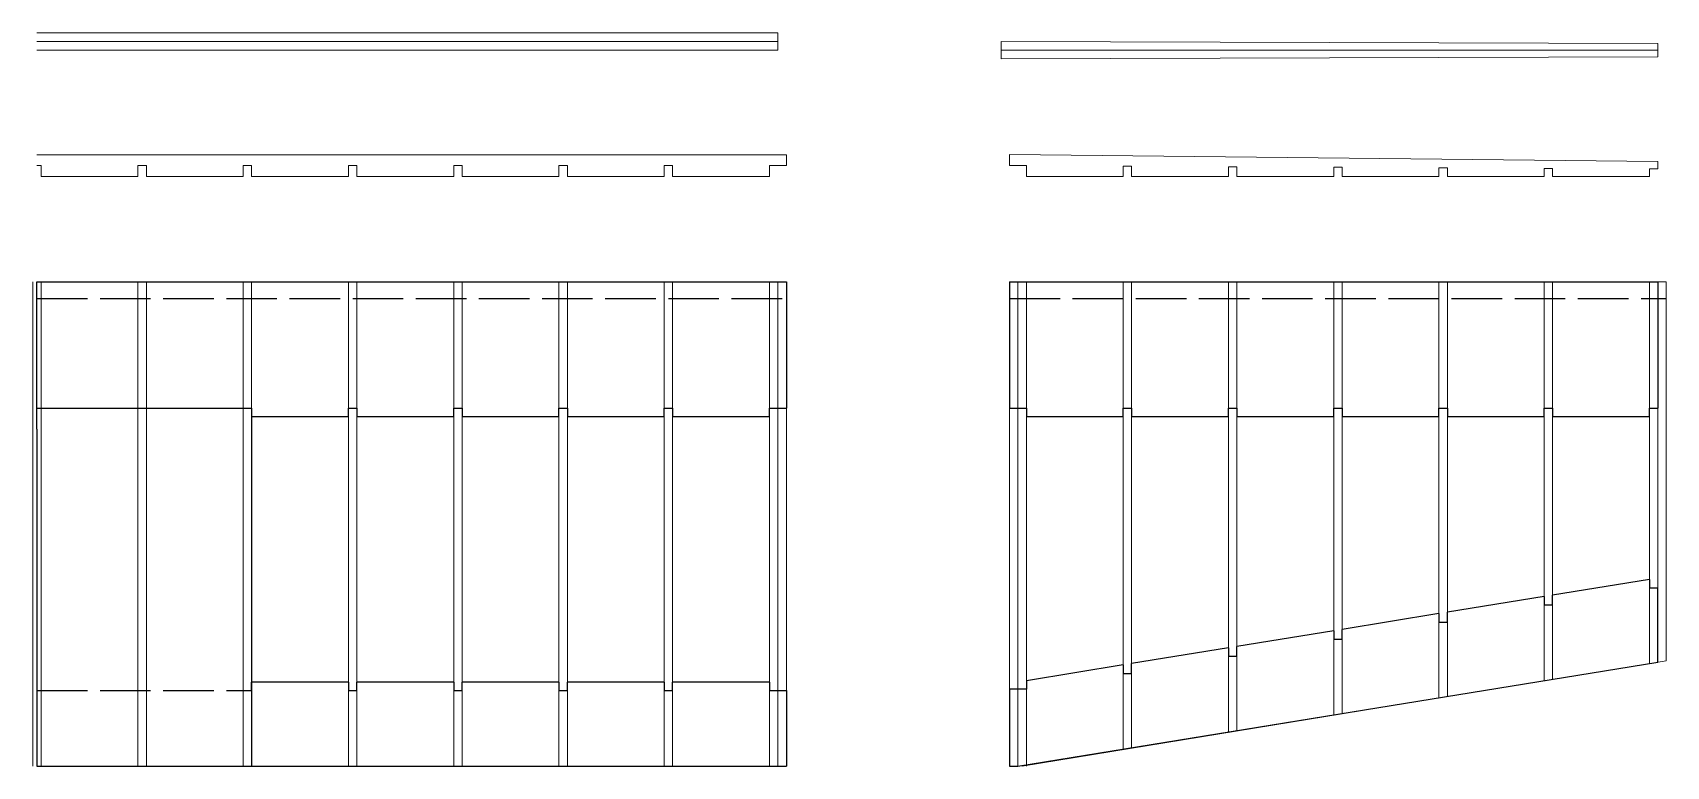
# Model space of a CAD drawing. Header units: millimetres. Extents: x -12 to 387, y -282 to 174.
# Drawn here: x -1 to 387, y 0 to 174.1 of the extents above; entities that cross this region are included whole.
import ezdxf

# ---------------------------------------------------------------- set-up
doc = ezdxf.new("R2010")
doc.units = ezdxf.units.MM
doc.linetypes.add('ACAD_ISO02W100', pattern=[15, 12, -3])
doc.layers.get('0').update_dxf_attribs({"color": 18, "lineweight": 9, "true_color": 0x000000})
doc.layers.add('Beplankung', color=30, linetype='Continuous', lineweight=25, true_color=0xff7f00)
doc.layers.add('verdeckt', color=18, linetype='ACAD_ISO02W100', lineweight=25, true_color=0x000000)

msp = doc.modelspace()

# ---------------------------------------------------------------- linework, layer by layer
for p, q in [((0, 174.12), (176, 174.12)), ((0, 172.06), (176, 172.06)), ((176, 170), (176, 174.12)), ((229, 172.06), (229, 167.94)), ((229, 172.06), (385, 171.57)), ((385, 171.57), (385, 168.43)), ((0, 170), (176, 170)), ((0, 170), (176, 170)), ((229, 170), (385, 170)), ((385, 168.43), (229, 167.94)), ((0, 145.17), (178, 145.17)), ((178, 142.59), (178, 145.17)), ((385, 143.54), (231, 145.2)), ((231, 142.6), (231, 145.2)), ((0, 142.59), (1, 142.59)), ((1, 142.59), (1, 140)), ((1, 140), (24, 140)), ((24, 142.59), (26, 142.59)), ((24, 140), (24, 142.59)), ((26, 142.59), (26, 140)), ((26, 140), (49, 140)), ((49, 142.59), (51, 142.59)), ((49, 140), (49, 142.59)), ((51, 140), (51, 142.59)), ((51, 140), (74, 140)), ((74, 142.59), (76, 142.59)), ((74, 140), (74, 142.59)), ((76, 140), (76, 142.59)), ((76, 140), (99, 140)), ((99, 142.59), (101, 142.59)), ((99, 140), (99, 142.59)), ((101, 140), (101, 142.59)), ((101, 140), (124, 140)), ((124, 142.59), (126, 142.59)), ((124, 140), (124, 142.59)), ((126, 140), (126, 142.59)), ((126, 140), (149, 140)), ((149, 142.59), (151, 142.59)), ((149, 140), (149, 142.59)), ((151, 140), (151, 142.59)), ((151, 140), (174, 140)), ((174, 142.59), (178, 142.59)), ((174, 140), (174, 142.59)), ((231, 142.6), (235, 142.58)), ((235, 142.58), (235, 140)), ((235, 140), (258, 140)), ((258, 140), (258, 142.46)), ((258, 142.46), (260, 142.45)), ((260, 142.45), (260, 140)), ((260, 140), (283, 140)), ((283, 140), (283, 142.32)), ((283, 142.32), (285, 142.31)), ((285, 142.31), (285, 140)), ((285, 140), (308, 140)), ((308, 140), (308, 142.19)), ((308, 142.19), (310, 142.18)), ((310, 142.18), (310, 140)), ((310, 140), (333, 140)), ((333, 140), (333, 142.05)), ((333, 142.05), (335, 142.04)), ((335, 142.04), (335, 140)), ((335, 140), (358, 140)), ((358, 140), (358, 141.92)), ((358, 141.92), (360, 141.91)), ((360, 141.91), (360, 140)), ((360, 140), (383, 140)), ((383, 140), (383, 141.78)), ((383, 141.78), (385, 141.77)), ((385, 143.54), (385, 141.77)), ((-1, 115), (-1, 0)), ((0, 115), (178, 115)), ((1, 115), (1, 0)), ((24, 115), (24, 0)), ((26, 115), (26, 0)), ((49, 115), (49, 0)), ((51, 115), (51, 0)), ((74, 115), (74, 0)), ((76, 115), (76, 0)), ((99, 115), (99, 0)), ((101, 115), (101, 0)), ((124, 115), (124, 0)), ((126, 115), (126, 0)), ((149, 115), (149, 0)), ((151, 115), (151, 0)), ((174, 115), (174, 0)), ((176, 115), (176, 0)), ((178, 115), (178, 0)), ((231, 115), (387, 115)), ((231, 115), (231, 0)), ((233, 115), (233, 0)), ((235, 115), (235, 0)), ((258, 115), (258, 3.92)), ((260, 115), (260, 4.25)), ((283, 115), (283, 8.01)), ((285, 115), (285, 8.33)), ((308, 115), (308, 12.09)), ((310, 115), (310, 12.42)), ((333, 115), (333, 16.18)), ((335, 115), (335, 16.5)), ((358, 115), (358, 20.26)), ((360, 115), (360, 20.59)), ((383, 115), (383, 24.35)), ((385, 115), (385, 24.68)), ((387, 115), (387, 25)), ((234, 0), (387, 25)), ((0, 0), (178, 0))]:
    msp.add_line(p, q)
at = {"layer": 'Beplankung'}
for p, q in [((0, 80), (0, 115)), ((0, 115), (178, 115)), ((178, 115), (178, 85)), ((231, 115), (385, 115)), ((231, 115), (231, 85)), ((385, 115), (385, 85)), ((0, 85), (51, 85)), ((51, 85), (51, 0)), ((51, 85), (51, 83)), ((51, 83), (74, 83)), ((74, 85), (76, 85)), ((74, 83), (74, 85)), ((76, 85), (76, 83)), ((76, 83), (99, 83)), ((99, 83), (99, 85)), ((99, 85), (101, 85)), ((101, 85), (101, 83)), ((101, 83), (124, 83)), ((124, 83), (124, 85)), ((124, 85), (126, 85)), ((126, 85), (126, 83)), ((126, 83), (149, 83)), ((149, 85), (151, 85)), ((149, 83), (149, 85)), ((151, 85), (151, 83)), ((151, 83), (174, 83)), ((174, 85), (178, 85)), ((174, 83), (174, 85)), ((231, 85), (235, 85)), ((235, 85), (235, 83)), ((235, 83), (258, 83)), ((258, 83), (258, 85)), ((258, 85), (260, 85)), ((260, 85), (260, 83)), ((260, 83), (283, 83)), ((283, 83), (283, 85)), ((283, 85), (285, 85)), ((285, 85), (285, 83)), ((285, 83), (308, 83)), ((308, 83), (308, 85)), ((308, 85), (310, 85)), ((310, 85), (310, 83)), ((310, 83), (333, 83)), ((333, 83), (333, 85)), ((333, 85), (335, 85)), ((335, 85), (335, 83)), ((335, 83), (358, 83)), ((358, 83), (358, 85)), ((358, 85), (360, 85)), ((360, 85), (360, 83)), ((360, 83), (383, 83)), ((383, 83), (383, 85)), ((383, 85), (385, 85)), ((0, 80), (0, 0)), ((383, 44.35), (360, 40.62)), ((383, 44.35), (383, 42.35)), ((358, 40.29), (335, 36.56)), ((358, 40.29), (358, 38.29)), ((360, 38.29), (360, 40.62)), ((383, 42.35), (385, 42.35)), ((385, 24.68), (385, 42.35)), ((333, 36.23), (310, 32.5)), ((333, 36.23), (333, 34.23)), ((335, 34.23), (335, 36.56)), ((358, 38.29), (360, 38.29)), ((308, 32.18), (285, 28.44)), ((308, 32.18), (308, 30.18)), ((310, 30.18), (310, 32.5)), ((333, 34.23), (335, 34.23)), ((283, 28.12), (260, 24.38)), ((283, 28.12), (283, 26.12)), ((285, 26.12), (285, 28.44)), ((308, 30.18), (310, 30.18)), ((233, 0), (385, 24.68)), ((258, 24.06), (235, 20.32)), ((258, 24.06), (258, 22.06)), ((260, 22.06), (260, 24.38)), ((283, 26.12), (285, 26.12)), ((74, 20), (51, 20)), ((51, 18), (51, 20)), ((74, 20), (74, 18)), ((99, 20), (76, 20)), ((76, 18), (76, 20)), ((99, 20), (99, 18)), ((124, 20), (101, 20)), ((101, 18), (101, 20)), ((124, 20), (124, 18)), ((149, 20), (126, 20)), ((126, 18), (126, 20)), ((149, 20), (149, 18)), ((174, 20), (151, 20)), ((151, 18), (151, 20)), ((174, 20), (174, 18)), ((235, 20.32), (235, 18.32)), ((258, 22.06), (260, 22.06)), ((74, 18), (76, 18)), ((99, 18), (101, 18)), ((124, 18), (126, 18)), ((149, 18), (151, 18)), ((174, 18), (176, 18)), ((176, 18), (178, 18)), ((178, 18), (178, 0)), ((231, 18.32), (231, 0)), ((235, 18.32), (231, 18.32)), ((0, 0), (178, 0)), ((231, 0), (233, 0))]:
    msp.add_line(p, q, dxfattribs=at)
at = {"layer": 'Beplankung', "linetype": 'ACAD_ISO02W100'}
msp.add_line((0, 18), (51, 18), dxfattribs=at)
at = {"layer": 'verdeckt'}
for p, q in [((0, 111), (178, 111)), ((231, 111), (387, 111))]:
    msp.add_line(p, q, dxfattribs=at)

doc.saveas('drawing.dxf')
